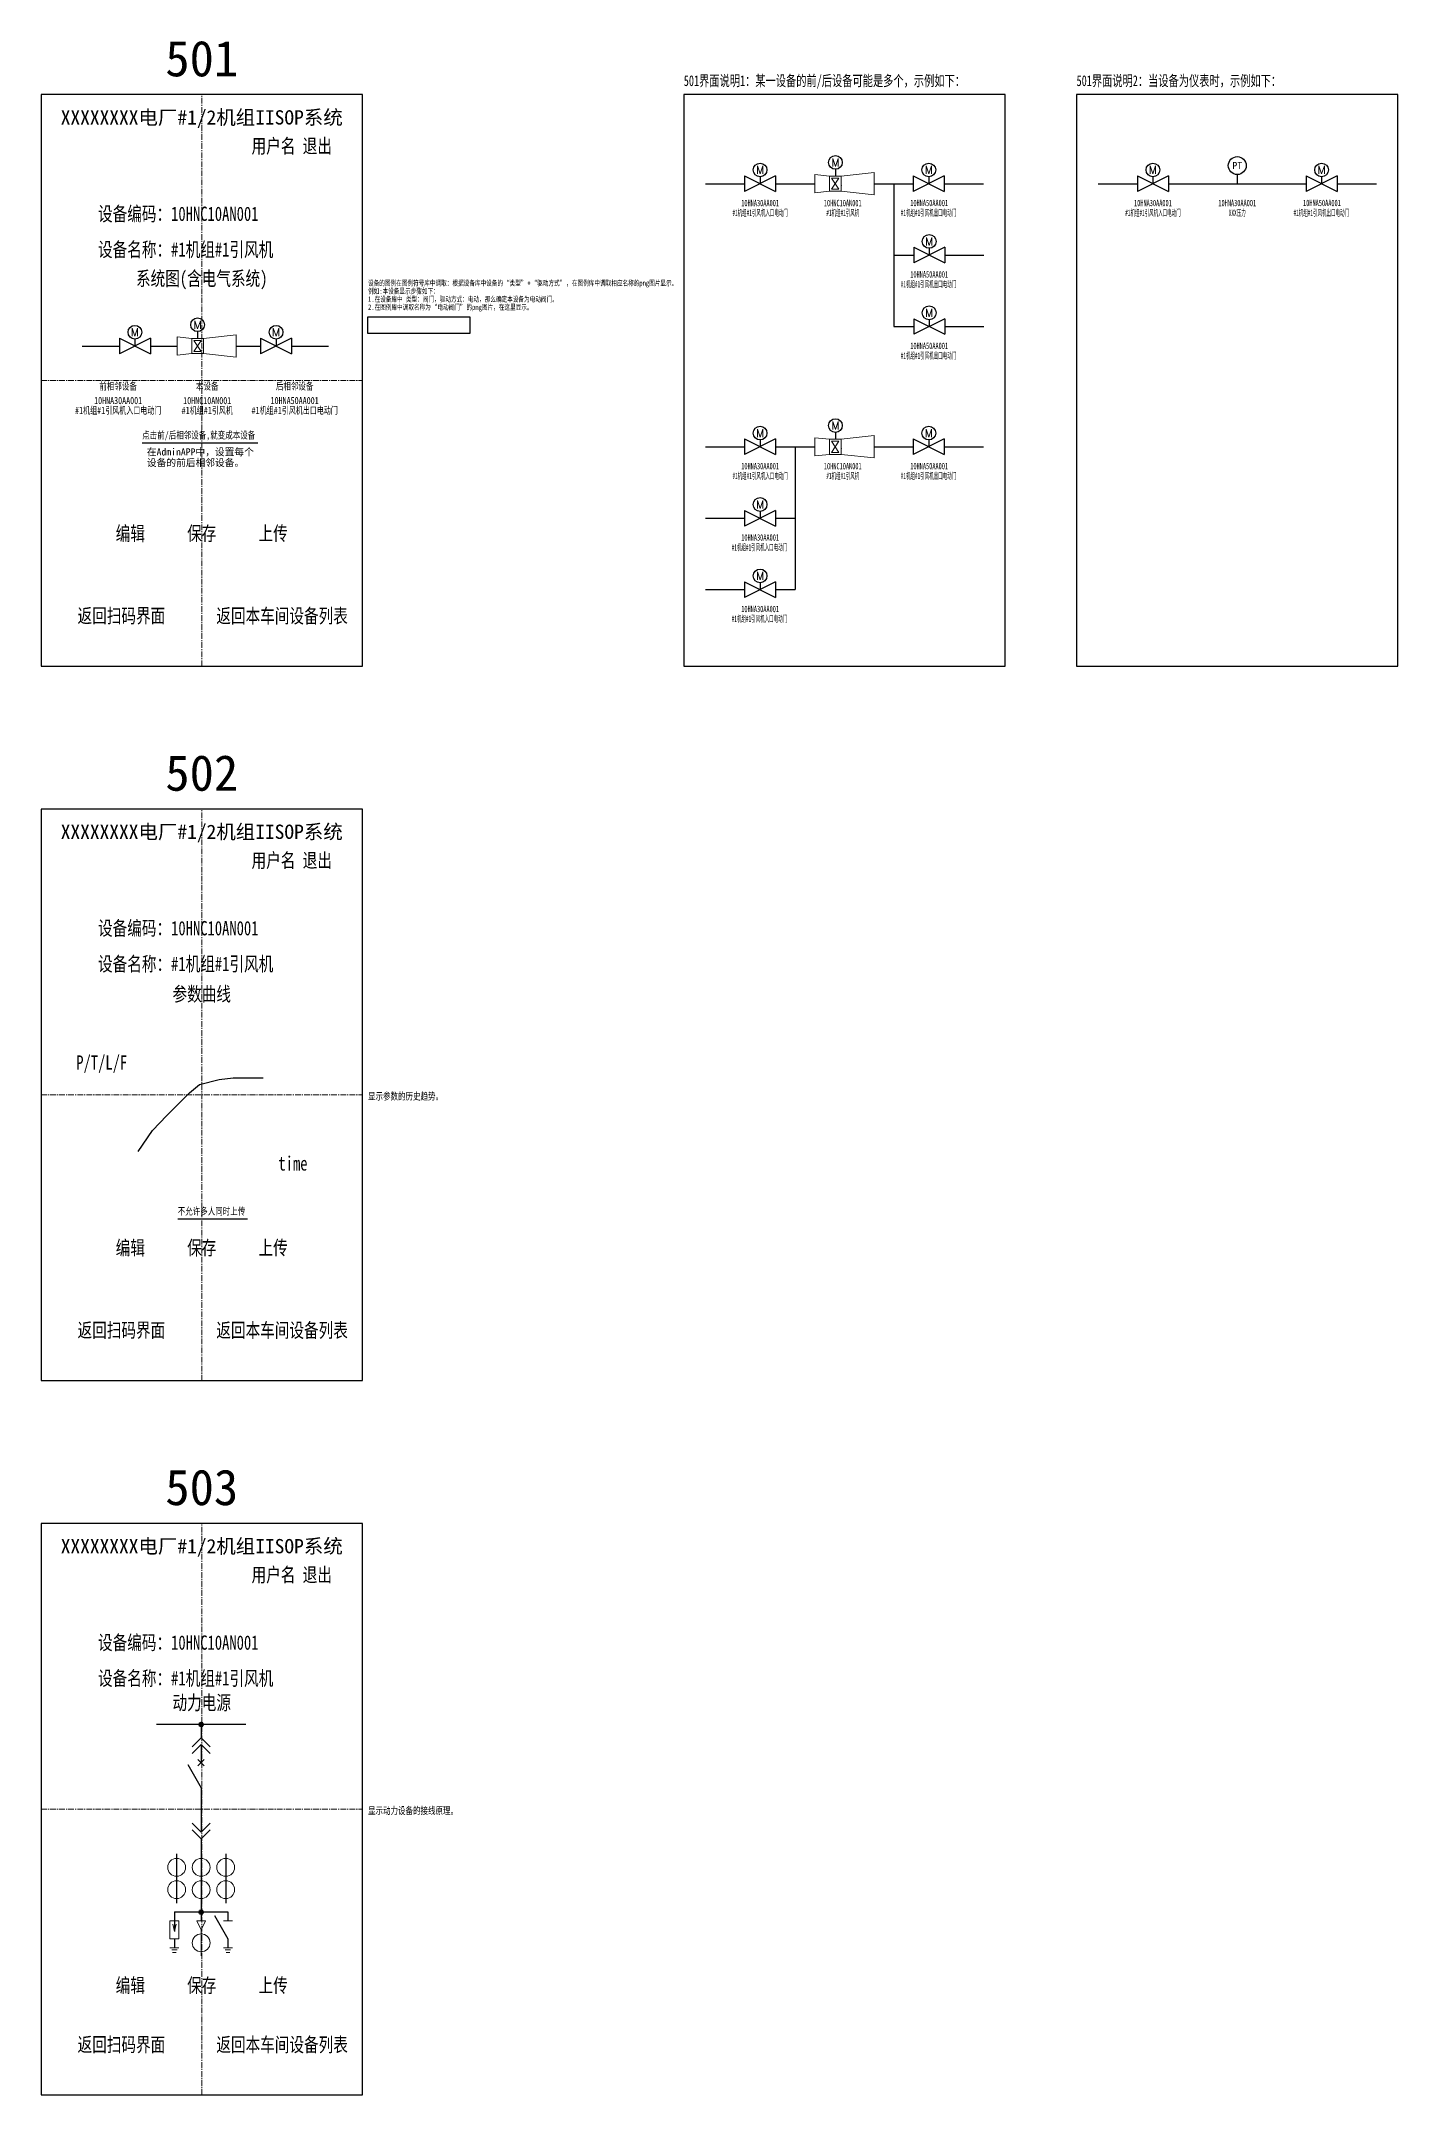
# Model space of a CAD drawing. Header units: millimetres. Extents: x -305 to 1678, y -501 to 1264.
# Drawn here: x 720 to 1100, y 641 to 1216 of the extents above; entities that cross this region are included whole.
import ezdxf
from ezdxf.enums import TextEntityAlignment as Align

# ---------------------------------------------------------------- set-up
doc = ezdxf.new("R2010")
doc.units = ezdxf.units.MM
doc.linetypes.add('CENTER', pattern=[50.8, 31.75, -6.35, 6.35, -6.35])
doc.styles.add('Romans', font='romans.shx', dxfattribs={"width": 0.75, "bigfont": 'fs1.shx'})
doc.styles.add('ST', font='')
doc.styles.get('ST').set_extended_font_data('SimSun')
picture_1 = doc.add_image_def('image1.png', size_in_pixel=(1176, 193))

# ---------------------------------------------------------------- blocks, each defined once
blk = doc.blocks.new('SY8137')
blk.add_line((0, 3), (0, 0))
blk.add_circle((0, 6), 3)
at = {"style": 'Romans'}
blk.add_text('M', height=3.5, dxfattribs=at).set_placement((0, 6), align=Align.MIDDLE)
at = {"style": 'Romans', "width": 0.75, "flags": 1}
for tag, p in [('功能名称', (0, 11)), ('设备长度', (4, 6))]:
    blk.add_attdef(tag, text='', height=2, dxfattribs=at).set_placement(p, align=Align.MIDDLE)
at = {"style": 'Romans', "width": 0.75}
blk.add_attdef('设备编号', text='', height=2, dxfattribs=at).set_placement((0, -2), align=Align.MIDDLE)
blk = doc.blocks.new('真空开关回路')
at = {"linetype": 'Continuous', "lineweight": 13}
for p, q in [((-0.88, 7.84), (-3.38, 5.34)), ((-0.88, 5.97), (-3.38, 3.47)), ((-0.88, 7.84), (1.62, 5.34)), ((-0.88, 5.97), (1.62, 3.47)), ((-0.88, -18.53), (-3.38, -16.03)), ((-0.88, -18.53), (1.62, -16.03)), ((-0.88, -20.41), (-3.38, -17.91)), ((-0.88, -20.41), (1.62, -17.91)), ((5.37, -43.41), (7.87, -43.41)), ((-7.13, -50.91), (-9.63, -50.91)), ((7.87, -50.91), (5.37, -50.91))]:
    blk.add_line(p, q, dxfattribs=at)
at = {"linetype": 'Continuous', "lineweight": 30}
for p, q in [((-0.88, 11.09), (-0.88, 7.84)), ((-0.88, 5.97), (-0.88, 0.88)), ((-4.63, 0.36), (-0.88, -6.13)), ((-0.88, -6.13), (-0.88, -18.53)), ((-0.88, -20.41), (-0.88, -43.41)), ((-7.76, -24.66), (-7.76, -38.41)), ((5.99, -24.66), (5.99, -38.41)), ((-8.38, -40.91), (-1.38, -40.91)), ((-8.38, -40.91), (-8.38, -46.41)), ((-0.4, -40.91), (6.62, -40.91)), ((2.87, -41.91), (6.62, -48.41)), ((6.62, -40.91), (6.62, -43.41)), ((-8.38, -48.41), (-8.38, -50.91)), ((6.62, -48.41), (6.62, -50.91))]:
    blk.add_line(p, q, dxfattribs=at)
at = {"linetype": 'Continuous', "lineweight": 0}
for p, q in [((-1.77, 1.77), (0, 0)), ((-1.77, 0), (0, 1.77)), ((-8.39, -46.41), (-8.78, -44.35)), ((-8.32, -46.41), (-7.93, -44.35)), ((-2.13, -43.41), (0.37, -43.41)), ((-0.88, -45.91), (-2.13, -43.41)), ((0.37, -43.41), (-0.88, -45.91)), ((-0.88, -53.17), (-0.88, -45.91)), ((-7.63, -51.53), (-9.13, -51.53)), ((7.37, -51.53), (5.87, -51.53)), ((-8.89, -52.25), (-7.89, -52.25)), ((6.11, -52.25), (7.11, -52.25))]:
    blk.add_line(p, q, dxfattribs=at)
at = {"linetype": 'Continuous', "lineweight": 0, "flags": 128}
blk.add_lwpolyline([(-9.66, -48.41), (-7.16, -48.41), (-7.16, -43.41), (-9.66, -43.41), (-9.66, -48.41)], close=True, dxfattribs=at)
at = {"linetype": 'Continuous', "lineweight": 80}
blk.add_circle((-0.88, 11.59), 0.5, dxfattribs=at)
at = {"linetype": 'Continuous', "lineweight": 0}
for centre in [(-7.76, -28.41), (-0.88, -28.41), (5.99, -28.41), (-7.76, -34.66), (-0.88, -34.66), (5.99, -34.66), (-0.88, -49.55)]:
    blk.add_circle(centre, 2.5, dxfattribs=at)
at = {"linetype": 'Continuous', "lineweight": 53}
blk.add_circle((-0.89, -40.95), 0.5, dxfattribs=at)

msp = doc.modelspace()

# ---------------------------------------------------------------- linework, layer by layer
at = {"linetype": 'CENTER', "lineweight": 0, "ltscale": 0.05, "transparency": 33554534}
for p, q in [((765, 1041.42), (765, 1201.42)), ((720, 1121.42), (810, 1121.42)), ((765, 841.42), (765, 1001.42)), ((720, 921.42), (810, 921.42)), ((765, 641.42), (765, 801.42)), ((720, 721.42), (810, 721.42))]:
    msp.add_line(p, q, dxfattribs=at)
at = {"linetype": 'Continuous', "lineweight": 0}
for p, q in [((940.83, 1178.59), (936.72, 1179.02)), ((936.72, 1179.02), (936.72, 1173.94)), ((953.28, 1179.64), (944.1, 1178.59)), ((953.28, 1179.64), (953.28, 1173.34)), ((940.83, 1174.36), (936.72, 1173.92)), ((944.1, 1178.59), (940.83, 1178.59)), ((940.83, 1178.59), (940.83, 1176.47)), ((940.83, 1174.36), (940.83, 1176.47)), ((940.83, 1174.36), (940.83, 1176.47)), ((944.1, 1174.36), (940.83, 1174.36)), ((943.42, 1178.06), (941.41, 1178.06)), ((941.41, 1178.06), (943.42, 1174.91)), ((943.42, 1178.06), (941.41, 1174.91)), ((941.41, 1174.91), (943.42, 1174.91)), ((944.1, 1178.59), (944.1, 1176.47)), ((944.1, 1174.36), (944.1, 1176.47)), ((953.28, 1173.35), (944.1, 1174.36)), ((762.21, 1133.14), (758.1, 1133.57)), ((758.1, 1133.57), (758.1, 1128.5)), ((765.48, 1133.14), (762.21, 1133.14)), ((762.21, 1133.14), (762.21, 1131.02)), ((774.66, 1134.19), (765.48, 1133.14)), ((765.48, 1133.14), (765.48, 1131.02)), ((774.66, 1134.19), (774.66, 1127.9)), ((762.21, 1128.91), (758.1, 1128.48)), ((762.21, 1128.91), (762.21, 1131.02)), ((762.21, 1128.91), (762.21, 1131.02)), ((765.48, 1128.91), (762.21, 1128.91)), ((764.8, 1132.61), (762.79, 1132.61)), ((762.79, 1132.61), (764.8, 1129.46)), ((764.8, 1132.61), (762.79, 1129.46)), ((762.79, 1129.46), (764.8, 1129.46)), ((765.48, 1128.91), (765.48, 1131.02)), ((774.66, 1127.9), (765.48, 1128.91)), ((940.83, 1104.93), (936.72, 1105.36)), ((936.72, 1105.36), (936.72, 1100.29)), ((944.1, 1104.93), (940.83, 1104.93)), ((940.83, 1104.93), (940.83, 1102.81)), ((943.42, 1104.4), (941.41, 1104.4)), ((941.41, 1104.4), (943.42, 1101.25)), ((943.42, 1104.4), (941.41, 1101.25)), ((953.28, 1105.98), (944.1, 1104.93)), ((944.1, 1104.93), (944.1, 1102.81)), ((953.28, 1105.98), (953.28, 1099.69)), ((940.83, 1100.7), (936.72, 1100.27)), ((940.83, 1100.7), (940.83, 1102.81)), ((940.83, 1100.7), (940.83, 1102.81)), ((944.1, 1100.7), (940.83, 1100.7)), ((941.41, 1101.25), (943.42, 1101.25)), ((944.1, 1100.7), (944.1, 1102.81)), ((953.28, 1099.69), (944.1, 1100.7))]:
    msp.add_line(p, q, dxfattribs=at)
at = {"color": 1}
msp.add_line((1055, 1179.05), (1055, 1176.48), dxfattribs=at)
for p, q in [((906.04, 1176.48), (917.04, 1176.48)), ((917.04, 1178.67), (917.04, 1174.3)), ((917.04, 1178.67), (925.72, 1174.3)), ((925.72, 1178.67), (917.04, 1174.3)), ((925.72, 1178.67), (925.72, 1174.3)), ((925.72, 1176.48), (936.72, 1176.48)), ((953.28, 1176.49), (964.28, 1176.49)), ((958.78, 1176.49), (958.78, 1136.49)), ((964.28, 1178.67), (964.28, 1174.3)), ((964.28, 1178.67), (972.96, 1174.3)), ((972.96, 1178.67), (964.28, 1174.3)), ((972.96, 1178.67), (972.96, 1174.3)), ((972.96, 1176.48), (983.96, 1176.48)), ((1016.04, 1176.48), (1027.04, 1176.48)), ((1027.04, 1178.67), (1027.04, 1174.3)), ((1027.04, 1178.67), (1035.72, 1174.3)), ((1035.72, 1178.67), (1027.04, 1174.3)), ((1035.72, 1178.67), (1035.72, 1174.3)), ((1035.72, 1176.48), (1074.28, 1176.48)), ((1074.28, 1178.67), (1074.28, 1174.3)), ((1074.28, 1178.67), (1082.96, 1174.3)), ((1082.96, 1178.67), (1074.28, 1174.3)), ((1082.96, 1178.67), (1082.96, 1174.3)), ((1082.96, 1176.48), (1093.96, 1176.48)), ((958.78, 1156.49), (964.38, 1156.49)), ((964.38, 1158.68), (964.38, 1154.31)), ((964.38, 1158.68), (973.06, 1154.31)), ((973.06, 1158.68), (964.38, 1154.31)), ((973.06, 1158.68), (973.06, 1154.31)), ((973.06, 1156.49), (984.06, 1156.49)), ((964.38, 1138.68), (964.38, 1134.31)), ((964.38, 1138.68), (973.06, 1134.31)), ((973.06, 1138.68), (964.38, 1134.31)), ((973.06, 1138.68), (973.06, 1134.31)), ((741.93, 1133.22), (741.93, 1128.85)), ((741.93, 1133.22), (750.61, 1128.85)), ((750.61, 1133.22), (741.93, 1128.85)), ((750.61, 1133.22), (750.61, 1128.85)), ((781.47, 1133.22), (781.47, 1128.85)), ((781.47, 1133.22), (790.15, 1128.85)), ((790.15, 1133.22), (781.47, 1128.85)), ((790.15, 1133.22), (790.15, 1128.85)), ((958.78, 1136.49), (964.38, 1136.49)), ((973.06, 1136.49), (984.06, 1136.49)), ((731.51, 1131.04), (741.93, 1131.04)), ((750.61, 1131.04), (758.1, 1131.04)), ((774.66, 1131.04), (781.47, 1131.04)), ((790.15, 1131.04), (800.52, 1131.04)), ((917.04, 1105.01), (917.04, 1100.64)), ((917.04, 1105.01), (925.72, 1100.64)), ((925.72, 1105.01), (917.04, 1100.64)), ((925.72, 1105.01), (925.72, 1100.64)), ((964.28, 1105.01), (964.28, 1100.64)), ((964.28, 1105.01), (972.96, 1100.64)), ((972.96, 1105.01), (964.28, 1100.64)), ((972.96, 1105.01), (972.96, 1100.64)), ((906.04, 1102.83), (917.04, 1102.83)), ((925.72, 1102.83), (936.72, 1102.83)), ((931.22, 1102.83), (931.22, 1062.83)), ((953.28, 1102.83), (964.28, 1102.83)), ((972.96, 1102.83), (983.96, 1102.83)), ((906.04, 1082.83), (917.04, 1082.83)), ((917.04, 1085.02), (917.04, 1080.65)), ((917.04, 1085.02), (925.72, 1080.65)), ((925.72, 1085.02), (917.04, 1080.65)), ((925.72, 1085.02), (925.72, 1080.65)), ((925.72, 1082.83), (931.22, 1082.83)), ((917.04, 1065.02), (917.04, 1060.65)), ((917.04, 1065.02), (925.72, 1060.65)), ((925.72, 1065.02), (917.04, 1060.65)), ((925.72, 1065.02), (925.72, 1060.65)), ((906.04, 1062.83), (917.04, 1062.83)), ((925.72, 1062.83), (931.22, 1062.83)), ((769.87, 925.65), (773.76, 926.2)), ((773.76, 926.2), (778.75, 926.2)), ((778.75, 926.2), (782.17, 926.2)), ((758.17, 918.58), (761.59, 921.92)), ((761.59, 921.92), (764.35, 924.28)), ((764.35, 924.28), (769.87, 925.65)), ((751.24, 911.46), (755.24, 915.61)), ((755.24, 915.61), (758.17, 918.58)), ((747.19, 905.55), (751.24, 911.46))]:
    msp.add_line(p, q)
at = {"transparency": 33554534}
for p, q in [((748.31, 1103.93), (780.72, 1103.93)), ((758.26, 886.66), (777.84, 886.66))]:
    msp.add_line(p, q, dxfattribs=at)
at = {"linetype": 'Continuous', "lineweight": 30}
msp.add_line((777.34, 745.14), (752.34, 745.14), dxfattribs=at)
at = {"lineweight": 30}
for points in [[(720, 1041.42), (810, 1041.42), (810, 1201.42), (720, 1201.42)], [(720, 841.42), (810, 841.42), (810, 1001.42), (720, 1001.42)], [(720, 641.42), (810, 641.42), (810, 801.42), (720, 801.42)]]:
    msp.add_lwpolyline(points, close=True, dxfattribs=at)
at = {"lineweight": -3}
for points in [[(900, 1041.42), (990, 1041.42), (990, 1201.42), (900, 1201.42)], [(1010, 1041.42), (1100, 1041.42), (1100, 1201.42), (1010, 1201.42)]]:
    msp.add_lwpolyline(points, close=True, dxfattribs=at)
for points in [[(910.53, 1176.48), (913.32, 1176.48)], [(976.89, 1176.48), (979.67, 1176.48)], [(1020.53, 1176.48), (1023.32, 1176.48)], [(1086.89, 1176.48), (1089.67, 1176.48)], [(976.98, 1156.49), (979.76, 1156.49)], [(976.98, 1136.49), (979.76, 1136.49)], [(735.42, 1131.04), (738.21, 1131.04)], [(794.08, 1131.04), (796.86, 1131.04)], [(910.53, 1102.83), (913.32, 1102.83)], [(976.89, 1102.83), (979.67, 1102.83)], [(910.53, 1082.83), (913.32, 1082.83)], [(910.53, 1062.83), (913.32, 1062.83)]]:
    msp.add_lwpolyline(points)
at = {"color": 3, "transparency": 33554687}
msp.add_lwpolyline([(897.42, 1147.04, 0, 0, 0), (810.97, 1147.04, 0, 0, 0), (801.09, 1138.47, 0.6, 0, 0), (799, 1136.65, 0, 0, 0)], format="xyseb", dxfattribs=at)
at = {"transparency": 33554534}
for points in [[(748.31, 1103.93, 0, 0, 0), (745.06, 1106.75, 0.6, 0, 0), (742.96, 1108.57, 0, 0, 0)], [(777.84, 886.66, 0, 0, 0), (781.09, 883.84, 0.6, 0, 0), (783.19, 882.01, 0, 0, 0)]]:
    msp.add_lwpolyline(points, format="xyseb", dxfattribs=at)
msp.add_lwpolyline([(747.19, 936.23, 0, 1.12, 0), (747.19, 931.01, 0, 0, 0), (747.19, 905.55, 0, 0, 0), (790.86, 905.55, 1.12, 0, 0), (796.07, 905.55, 0, 0, 0)], format="xyseb")
at = {"color": 1}
msp.add_circle((1055, 1181.55), 2.5, dxfattribs=at)
at = {"linetype": 'Continuous', "lineweight": 0}
for p in [(944.1, 1175.97), (765.48, 1130.52), (944.1, 1102.31)]:
    msp.add_point(p, dxfattribs=at)

# ---------------------------------------------------------------- block references
at = {"lineweight": -3, "xscale": 0.6399999999999637, "yscale": 0.6399999999999637, "zscale": 0.6399999999999637}
for p in [(921.38, 1176.48), (942.47, 1178.59), (968.62, 1176.48), (1031.38, 1176.48), (1078.62, 1176.48), (968.72, 1156.49), (763.85, 1133.14), (968.72, 1136.49), (746.27, 1131.04), (785.81, 1131.04), (942.47, 1104.93), (921.38, 1102.83), (968.62, 1102.83), (921.38, 1082.83), (921.38, 1062.83)]:
    msp.add_blockref('SY8137', p, dxfattribs=at)
at = {"linetype": 'Continuous', "lineweight": 0}
msp.add_blockref('真空开关回路', (765.72, 733.54), dxfattribs=at)

# ---------------------------------------------------------------- texts
at = {"color": 4, "style": 'ST'}
for s, p in [('501', (765, 1211.45)), ('502', (765, 1011.45)), ('503', (765, 811.45))]:
    msp.add_text(s, height=10, dxfattribs=at).set_placement(p, align=Align.MIDDLE)
at = {"transparency": 33554687, "style": 'ST', "width": 0.7}
for s, p in [('501界面说明1：某一设备的前/后设备可能是多个，示例如下：', (900, 1203.82)), ('501界面说明2：当设备为仪表时，示例如下：', (1010, 1203.82))]:
    msp.add_text(s, height=3, dxfattribs=at).set_placement(p)
at = {"style": 'ST', "width": 0.75}
for s, p in [('用户名 退出', (790.21, 1187.11)), ('编辑', (745, 1078.65)), ('保存', (765, 1078.65)), ('上传', (785, 1078.65)), ('返回扫码界面', (742.5, 1055.57)), ('返回本车间设备列表', (787.5, 1055.57)), ('用户名 退出', (790.21, 987.11)), ('编辑', (745, 878.65)), ('保存', (765, 878.65)), ('上传', (785, 878.65)), ('返回扫码界面', (742.5, 855.57)), ('返回本车间设备列表', (787.5, 855.57)), ('用户名 退出', (790.21, 787.11)), ('编辑', (745, 672.16)), ('保存', (765, 672.16)), ('上传', (785, 672.16)), ('返回扫码界面', (742.5, 655.57)), ('返回本车间设备列表', (787.5, 655.57))]:
    msp.add_text(s, height=4, dxfattribs=at).set_placement(p, align=Align.MIDDLE)
at = {"color": 1, "transparency": 33554687, "style": 'ST'}
msp.add_text('PT', height=2, dxfattribs=at).set_placement((1055, 1181.55), align=Align.MIDDLE)
at = {"style": 'ST', "width": 0.75}
for s, p in [('设备编码：10HNC10AN001', (735.95, 1166.06)), ('设备名称：#1机组#1引风机', (735.95, 1156.06)), ('设备编码：10HNC10AN001', (735.95, 966.06)), ('设备名称：#1机组#1引风机', (735.95, 956.06)), ('P/T/L/F', (729.85, 928.45)), ('time', (786.46, 900.2)), ('设备编码：10HNC10AN001', (735.95, 766.06)), ('设备名称：#1机组#1引风机', (735.95, 756.06))]:
    msp.add_text(s, height=4, dxfattribs=at).set_placement(p)
at = {"transparency": 33554687, "style": 'ST'}
for s, height, width, p in [('#1机组#1引风机入口电动门', 1.8, 0.5, (921.38, 1168.39)), ('10HNA30AA001', 1.8, 0.6, (921.38, 1171.07)), ('10HNC10AN001', 1.8, 0.6, (944.52, 1171.07)), ('#1机组#1引风机', 1.8, 0.5, (944.52, 1168.39)), ('#1机组#1引风机出口电动门', 1.8, 0.5, (968.53, 1168.4)), ('10HNA50AA001', 1.8, 0.6, (968.72, 1171.08)), ('#1机组#1引风机入口电动门', 1.8, 0.5, (1031.38, 1168.39)), ('10HNA30AA001', 1.8, 0.6, (1031.38, 1171.07)), ('#1机组#1引风机出口电动门', 1.8, 0.5, (1078.53, 1168.4)), ('10HNA50AA001', 1.8, 0.6, (1078.72, 1171.08)), ('10HNA50AA001', 1.8, 0.6, (968.72, 1151.08)), ('#1机组#1引风机出口电动门', 1.8, 0.5, (968.53, 1148.4)), ('#1机组#1引风机出口电动门', 1.8, 0.5, (968.53, 1128.4)), ('10HNA50AA001', 1.8, 0.6, (968.72, 1131.08)), ('10HNA30AA001', 2, 0.75, (741.58, 1115.77)), ('10HNC10AN001', 2, 0.75, (766.54, 1115.77)), ('10HNA50AA001', 2, 0.75, (791.02, 1115.77)), ('#1机组#1引风机入口电动门', 2, 0.7, (741.58, 1113.09)), ('#1机组#1引风机', 2, 0.7, (766.54, 1113.09)), ('#1机组#1引风机出口电动门', 2, 0.7, (791.02, 1113.09)), ('10HNA30AA001', 1.8, 0.6, (921.38, 1097.41)), ('10HNC10AN001', 1.8, 0.6, (944.52, 1097.41)), ('10HNA50AA001', 1.8, 0.6, (968.72, 1097.42)), ('#1机组#1引风机入口电动门', 1.8, 0.5, (921.38, 1094.73)), ('#1机组#1引风机', 1.8, 0.5, (944.52, 1094.73)), ('#1机组#1引风机出口电动门', 1.8, 0.5, (968.53, 1094.74)), ('#1机组#1引风机入口电动门', 1.8, 0.5, (921.19, 1074.74)), ('10HNA30AA001', 1.8, 0.6, (921.38, 1077.42)), ('10HNA30AA001', 1.8, 0.6, (921.38, 1057.42)), ('#1机组#1引风机入口电动门', 1.8, 0.5, (921.19, 1054.74)), ('动力电源', 4, 0.75, (765, 751.29))]:
    msp.add_text(s, height=height, dxfattribs=dict(at, width=width)).set_placement(p, align=Align.MIDDLE)
at = {"color": 1, "transparency": 33554687, "style": 'ST'}
for s, width, p in [('10HNA30AA001', 0.6, (1055, 1171.07)), ('XXX压力', 0.5, (1055, 1168.39))]:
    msp.add_text(s, height=1.8, dxfattribs=dict(at, width=width)).set_placement(p, align=Align.MIDDLE)
at = {"transparency": 33554534, "style": 'ST', "width": 0.75}
for s, height, p in [('系统图(含电气系统)', 4, (765, 1149.72)), ('前相邻设备', 2, (741.58, 1119.86)), ('本设备', 2, (766.54, 1119.86)), ('后相邻设备', 2, (791.02, 1119.86)), ('参数曲线', 4, (765, 949.72))]:
    msp.add_text(s, height=height, dxfattribs=at).set_placement(p, align=Align.MIDDLE)
for s, p in [('点击前/后相邻设备,就变成本设备', (748.33, 1105.09)), ('不允许多人同时上传', (758.29, 887.81))]:
    msp.add_text(s, height=2, dxfattribs=at).set_placement(p)
at = {"char_height": 4, "attachment_point": 5, "style": 'ST'}
for insert in [(765, 1194.56), (765, 994.56), (765, 794.56)]:
    msp.add_mtext_dynamic_manual_height_columns('XXXXXXXX电厂#1/2机组IISOP系统', width=104.8249, gutter_width=12.5, heights=[0], dxfattribs=dict(at, insert=insert))
at = {"color": 3, "transparency": 33554687, "line_spacing_factor": 0.9, "style": 'ST'}
for s, width, insert, char_height, attachment_point in [('{\\W0.75;设备的图例在图例符号库中调取：根据设备库中设备的“类型”+“驱动方式”，在图例库中调取相应名称的png图片显示。\\P例如:本设备显示步骤如下：\\P1.在设备库中 类型：阀门，驱动方式：电动，那么确定本设备为电动阀门。\\P2.在图例库中调取名称为“电动阀门”的png图片，在这里显示。}', 105.2141, (811.57, 1149.42), 1.5, 1), ('{\\W0.75;显示参数的历史趋势。}', 55.3356, (811.57, 920.89), 2, 4), ('{\\W0.75;显示动力设备的接线原理。}', 55.3356, (811.57, 720.89), 2, 4)]:
    msp.add_mtext_dynamic_manual_height_columns(s, width=width, gutter_width=12.5, heights=[0], dxfattribs=dict(at, insert=insert, char_height=char_height, attachment_point=attachment_point))
at = {"transparency": 33554534, "insert": (749.62, 1102.39), "char_height": 2, "attachment_point": 1, "line_spacing_factor": 0.9, "style": 'ST'}
msp.add_mtext_dynamic_manual_height_columns('在AdminAPP中，设置每个设备的前后相邻设备。', width=30.1671, gutter_width=12.5, heights=[0], dxfattribs=at)

# ---------------------------------------------------------------- pictures from other files: only their frames are drawn
image = msp.add_image(picture_1, insert=(811.53, 1134.56), size_in_units=(28.53, 4.68))
image.dxf.flags = 7

doc.saveas('drawing.dxf')
